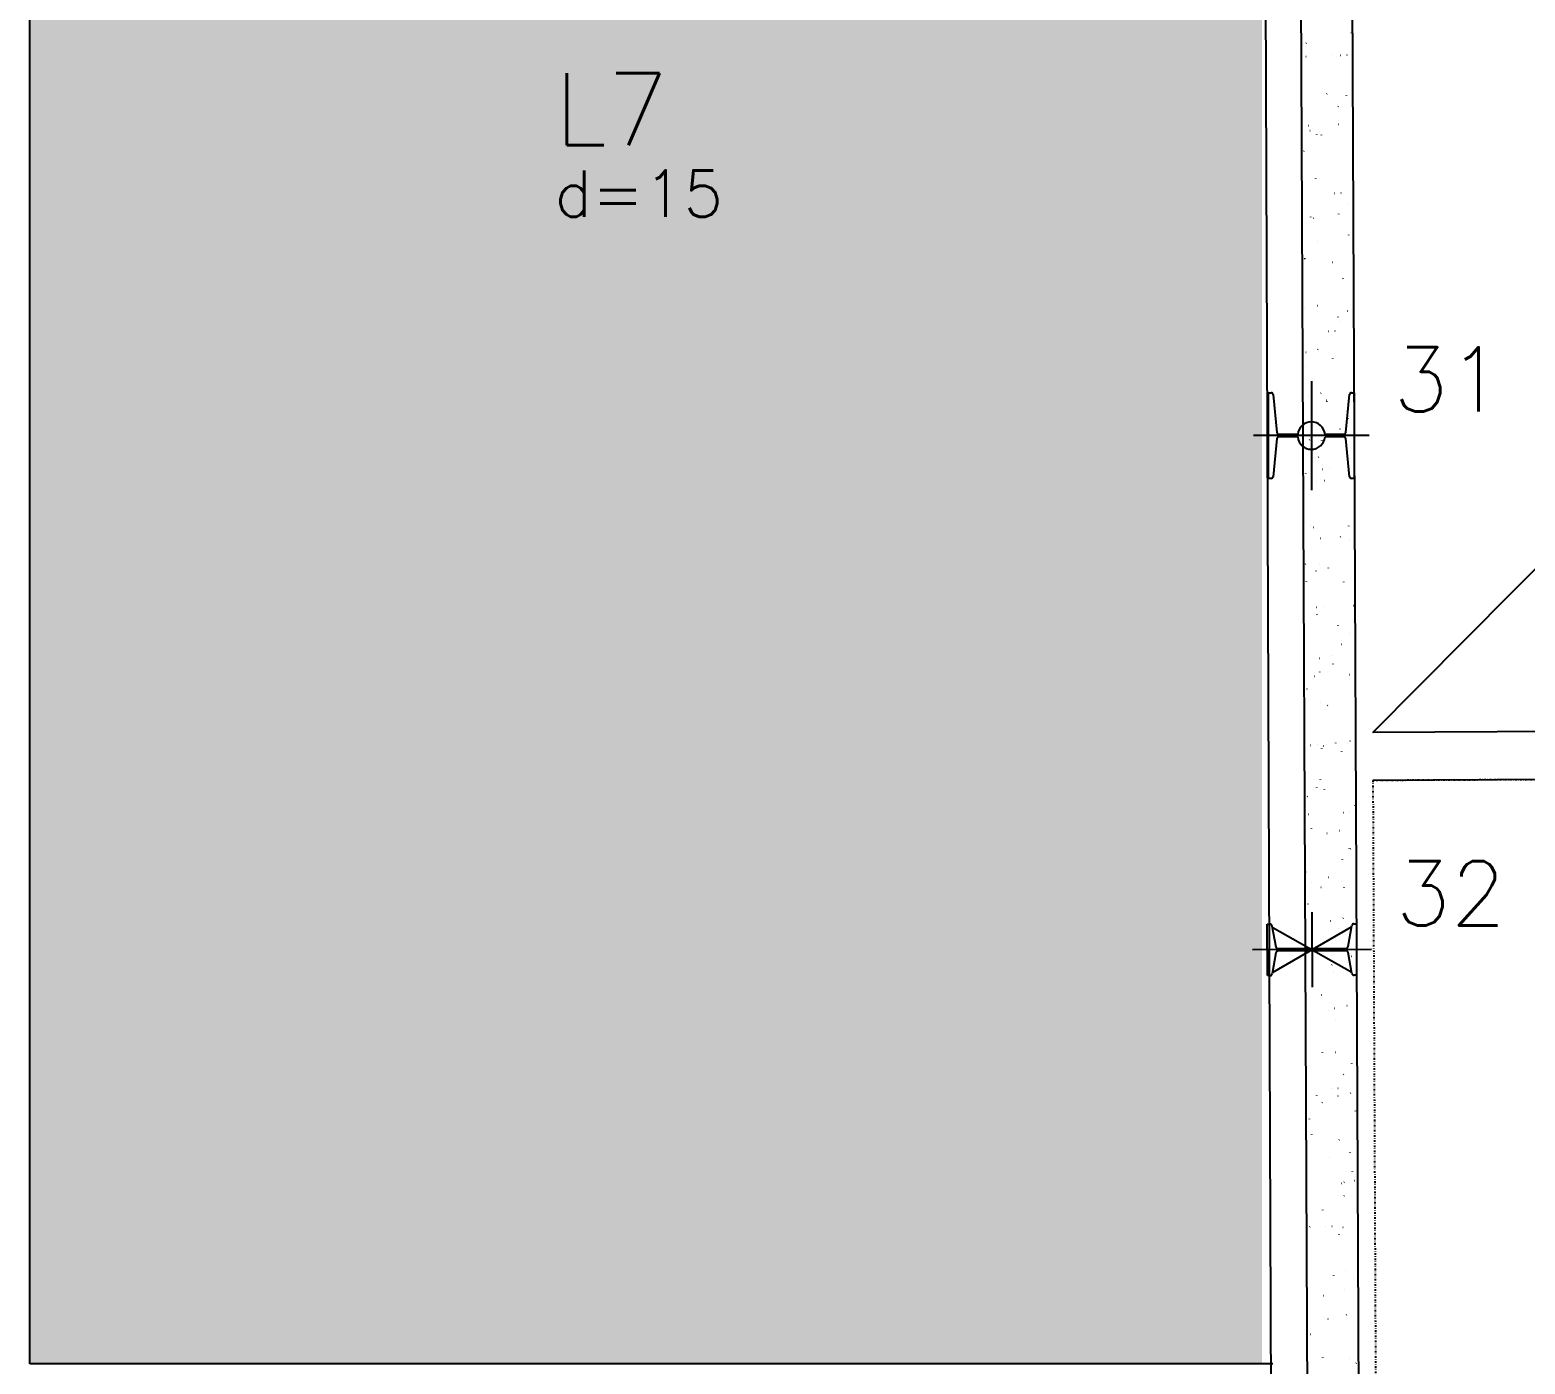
# Model space of a CAD drawing. Extents: x -40810 to 33675, y -2018 to 21213.
# Drawn here: x -3287.8 to -2851.5, y 12038.6 to 12428 of the extents above; entities that cross this region are included whole.
import ezdxf

# ---------------------------------------------------------------- set-up
doc = ezdxf.new("R2010")
doc.units = 0
doc.linetypes.add('ESTILO_TQS_0003', pattern=[1.5, 0.5, -0.4, 0.1, -0.5])
doc.layers.get('0').update_dxf_attribs({"color": 1, "lineweight": 9})
for name, color, linetype in [('1', 5, 'Continuous'), ('10', 7, 'Continuous'), ('13', 7, 'Continuous'), ('130', 24, 'Continuous'), ('19', 5, 'Continuous'), ('24', 5, 'ESTILO_TQS_0003'), ('49', 20, 'Continuous'), ('51', 6, 'Continuous'), ('52', 21, 'Continuous')]:
    doc.layers.add(name, color=color, linetype=linetype)
doc.styles.get("Standard").update_dxf_attribs({"font": 'romans.shx', "width": 0.8})

# ---------------------------------------------------------------- blocks, each defined once
blk = doc.blocks.new('_H9EFD498501-004')
for p, q in [((3973.554999, 4214.493444), (3973.628222, 4214.509677)), ((3958.877968, 4211.239624), (3958.877968, 4211.239624)), ((3958.881099, 4210.543608), (3958.881099, 4210.543608)), ((3958.881099, 4210.543608), (3958.881099, 4210.543608)), ((3958.881099, 4210.543608), (3958.881099, 4210.543608)), ((3959.550462, 4211.415939), (3959.596119, 4211.47544)), ((3960.375003, 4211.571509), (3960.448226, 4211.587742)), ((3958.894602, 4207.541885), (3958.894602, 4207.541885)), ((3958.894602, 4207.541885), (3958.894602, 4207.541885)), ((3960.285383, 4207.602608), (3960.360311, 4207.605879)), ((3967.931745, 4208.086744), (3967.941535, 4208.161102)), ((3970.400746, 4208.044254), (3970.475675, 4208.047526)), ((3972.273961, 4208.126041), (3972.34889, 4208.129312)), ((3958.935895, 4198.361909), (3958.935895, 4198.361909)), ((3958.935895, 4198.361909), (3958.935895, 4198.361909)), ((3958.935895, 4198.361909), (3958.935895, 4198.361909)), ((3966.443747, 4196.784272), (3966.453536, 4196.858631)), ((3969.724598, 4193.049442), (3969.770255, 4193.108943)), ((3972.121596, 4196.173271), (3972.167254, 4196.232772)), ((3958.985017, 4187.441698), (3958.985017, 4187.441698)), ((3958.985017, 4187.441698), (3958.985017, 4187.441698)), ((3958.985017, 4187.441698), (3958.985017, 4187.441698)), ((3958.993822, 4185.484193), (3958.993822, 4185.484193)), ((3959.11293, 4187.447283), (3959.187858, 4187.450554)), ((3960.986145, 4187.529069), (3961.061074, 4187.532341)), ((3961.452887, 4186.029355), (3961.52611, 4186.045588)), ((3963.469575, 4184.897736), (3963.515232, 4184.957238)), ((3964.852959, 4184.701038), (3964.862748, 4184.775396)), ((3969.827722, 4187.915101), (3969.902651, 4187.918372)), ((3959.725692, 4180.018613), (3959.771349, 4180.078115)), ((3959.02253, 4179.102235), (3959.02253, 4179.102235)), ((3959.02253, 4179.102235), (3959.02253, 4179.102235)), ((3959.02253, 4179.102235), (3959.02253, 4179.102235)), ((3959.05175, 4172.606478), (3959.05175, 4172.606478)), ((3959.05175, 4172.606478), (3959.05175, 4172.606478)), ((3959.05175, 4172.606478), (3959.05175, 4172.606478)), ((3963.18875, 4172.060116), (3963.198539, 4172.134474)), ((3959.075433, 4167.341511), (3959.075433, 4167.341511)), ((3959.075433, 4167.341511), (3959.075433, 4167.341511)), ((3959.075433, 4167.341511), (3959.075433, 4167.341511)), ((3968.655269, 4167.759776), (3968.730198, 4167.763047)), ((3970.528484, 4167.841562), (3970.603413, 4167.844833)), ((3972.296826, 4164.775945), (3972.342483, 4164.835447)), ((3959.109677, 4159.728762), (3959.109677, 4159.728762)), ((3961.700751, 4160.757645), (3961.710541, 4160.832003)), ((3962.530772, 4160.487201), (3962.603994, 4160.503433)), ((3969.899828, 4161.652116), (3969.945485, 4161.711618)), ((3963.644805, 4153.500411), (3963.690462, 4153.559912)), ((3972.861276, 4155.490846), (3972.871065, 4155.565204)), ((3960.109963, 4148.67441), (3960.119753, 4148.748769)), ((3959.163961, 4147.660862), (3959.163961, 4147.660862)), ((3959.163961, 4147.660862), (3959.163961, 4147.660862)), ((3959.163961, 4147.660862), (3959.163961, 4147.660862)), ((3959.165848, 4147.241324), (3959.165848, 4147.241324)), ((3959.167604, 4146.851046), (3959.167604, 4146.851046)), ((3959.167604, 4146.851046), (3959.167604, 4146.851046)), ((3959.225548, 4146.863892), (3959.29877, 4146.880125)), ((3959.240668, 4147.244591), (3959.315597, 4147.247862)), ((3959.900922, 4148.621288), (3959.946579, 4148.680789)), ((3968.082245, 4147.630622), (3968.157173, 4147.633894)), ((3959.190807, 4141.692725), (3959.190807, 4141.692725)), ((3959.190807, 4141.692725), (3959.190807, 4141.692725)), ((3971.197067, 4142.849924), (3971.206856, 4142.924282)), ((3959.225531, 4133.973331), (3959.225531, 4133.973331)), ((3959.225531, 4133.973331), (3959.225531, 4133.973331)), ((3959.225531, 4133.973331), (3959.225531, 4133.973331)), ((3959.947546, 4134.133398), (3960.020768, 4134.149631)), ((3963.608656, 4134.945046), (3963.681878, 4134.961279)), ((3969.709068, 4131.547452), (3969.718858, 4131.621811)), ((3972.472056, 4133.378619), (3972.517713, 4133.438121)), ((3959.256264, 4127.141137), (3959.256264, 4127.141137)), ((3959.256264, 4127.141137), (3959.256264, 4127.141137)), ((3959.256264, 4127.141137), (3959.256264, 4127.141137)), ((3966.909792, 4127.475297), (3966.98472, 4127.478569)), ((3968.783007, 4127.557083), (3968.857936, 4127.560355)), ((3970.075058, 4130.254791), (3970.120715, 4130.314292)), ((3959.283458, 4121.095615), (3959.283458, 4121.095615)), ((3959.283458, 4121.095615), (3959.283458, 4121.095615)), ((3960.303432, 4121.321738), (3960.376655, 4121.337971)), ((3963.820034, 4122.103085), (3963.865691, 4122.162587)), ((3968.11828, 4119.464218), (3968.12807, 4119.538576)), ((3959.305392, 4116.219488), (3959.305392, 4116.219488)), ((3959.305392, 4116.219488), (3959.305392, 4116.219488)), ((3959.305392, 4116.219488), (3959.305392, 4116.219488)), ((3960.076152, 4117.223962), (3960.121809, 4117.283464)), ((3959.341385, 4108.2179), (3959.341385, 4108.2179)), ((3959.341385, 4108.2179), (3959.341385, 4108.2179)), ((3959.341385, 4108.2179), (3959.341385, 4108.2179)), ((3959.346679, 4107.04095), (3959.346679, 4107.04095)), ((3959.346679, 4107.04095), (3959.346679, 4107.04095)), ((3961.02543, 4108.591244), (3961.098652, 4108.607477)), ((3964.68654, 4109.402892), (3964.759762, 4109.419125)), ((3966.336768, 4107.346144), (3966.411696, 4107.349415)), ((3966.454071, 4106.823296), (3966.463861, 4106.897654)), ((3972.647286, 4101.981294), (3972.692943, 4102.040795)), ((3970.250288, 4098.857465), (3970.295945, 4098.916966)), ((3959.399312, 4095.340184), (3959.399312, 4095.340184)), ((3959.399312, 4095.340184), (3959.399312, 4095.340184)), ((3961.381316, 4095.779584), (3961.454539, 4095.795817)), ((3964.966073, 4095.520825), (3964.975862, 4095.595183)), ((3963.995264, 4090.705759), (3964.040921, 4090.765261)), ((3959.437094, 4086.940763), (3959.437094, 4086.940763)), ((3959.437094, 4086.940763), (3959.437094, 4086.940763)), ((3959.437094, 4086.940763), (3959.437094, 4086.940763)), ((3959.446823, 4084.778115), (3959.446823, 4084.778115)), ((3959.446823, 4084.778115), (3959.446823, 4084.778115)), ((3959.446823, 4084.778115), (3959.446823, 4084.778115)), ((3960.251381, 4085.826636), (3960.297039, 4085.886138)), ((3963.375285, 4083.43759), (3963.385074, 4083.511949)), ((3965.164315, 4087.190819), (3965.239243, 4087.19409)), ((3965.764424, 4083.860738), (3965.837646, 4083.876971)), ((3967.03753, 4087.272605), (3967.112459, 4087.275876)), ((3959.457239, 4082.462469), (3959.457239, 4082.462469)), ((3959.457239, 4082.462469), (3959.457239, 4082.462469)), ((3959.457239, 4082.462469), (3959.457239, 4082.462469)), ((3962.103314, 4083.049089), (3962.176536, 4083.065322)), ((3974.462388, 4077.613104), (3974.472178, 4077.687462)), ((3961.711076, 4070.796668), (3961.720865, 4070.871027)), ((3962.459201, 4070.23743), (3962.532423, 4070.253663)), ((3972.822516, 4070.583968), (3972.868173, 4070.64347)), ((3959.515166, 4069.584753), (3959.515166, 4069.584753)), ((3959.515166, 4069.584753), (3959.515166, 4069.584753)), ((3959.52751, 4066.840576), (3959.52751, 4066.840576)), ((3959.52751, 4066.840576), (3959.52751, 4066.840576)), ((3964.591291, 4067.061665), (3964.666219, 4067.064937)), ((3970.425518, 4067.460139), (3970.471175, 4067.519641)), ((3972.97439, 4066.310632), (3972.984179, 4066.384991)), ((3960.223077, 4059.494197), (3960.232867, 4059.568555)), ((3963.181198, 4057.506935), (3963.25442, 4057.523168)), ((3964.170494, 4059.308434), (3964.216151, 4059.367935)), ((3966.842308, 4058.318584), (3966.91553, 4058.334817)), ((3959.573093, 4056.707037), (3959.573093, 4056.707037)), ((3959.573093, 4056.707037), (3959.573093, 4056.707037)), ((3959.573093, 4056.707037), (3959.573093, 4056.707037)), ((3959.582445, 4054.628108), (3959.582445, 4054.628108)), ((3959.582445, 4054.628108), (3959.582445, 4054.628108)), ((3959.582445, 4054.628108), (3959.582445, 4054.628108)), ((3959.588253, 4053.336742), (3959.588253, 4053.336742)), ((3959.588253, 4053.336742), (3959.588253, 4053.336742)), ((3959.588253, 4053.336742), (3959.588253, 4053.336742)), ((3960.426611, 4054.429311), (3960.472268, 4054.488812)), ((3971.383602, 4054.227398), (3971.393391, 4054.301756)), ((3959.617925, 4046.740389), (3959.617925, 4046.740389)), ((3959.617925, 4046.740389), (3959.617925, 4046.740389)), ((3959.617925, 4046.740389), (3959.617925, 4046.740389)), ((3963.418838, 4046.90634), (3963.493766, 4046.909611)), ((3963.537085, 4044.695276), (3963.610307, 4044.711509)), ((3965.292053, 4046.988126), (3965.366982, 4046.991398)), ((3974.13363, 4047.374158), (3974.208559, 4047.377429)), ((3959.63102, 4043.829322), (3959.63102, 4043.829322)), ((3959.63102, 4043.829322), (3959.63102, 4043.829322)), ((3969.719393, 4041.586476), (3969.729182, 4041.660834)), ((3970.600748, 4036.062814), (3970.646405, 4036.122315)), ((3972.997746, 4039.186642), (3973.043403, 4039.246144)), ((3964.259082, 4031.964781), (3964.332305, 4031.981014)), ((3967.920192, 4032.776429), (3967.993415, 4032.792662)), ((3959.688947, 4030.951606), (3959.688947, 4030.951606)), ((3959.688947, 4030.951606), (3959.688947, 4030.951606)), ((3959.688947, 4030.951606), (3959.688947, 4030.951606)), ((3959.708341, 4026.640202), (3959.708341, 4026.640202)), ((3959.708341, 4026.640202), (3959.708341, 4026.640202)), ((3962.845814, 4026.777187), (3962.920742, 4026.780458)), ((3964.345724, 4027.911108), (3964.391381, 4027.97061)), ((3968.231394, 4030.284005), (3968.241184, 4030.358363)), ((3972.961177, 4027.218833), (3973.036106, 4027.222104)), ((3960.601841, 4023.031985), (3960.647498, 4023.091487)), ((3959.729684, 4021.895368), (3959.729684, 4021.895368)), ((3959.729684, 4021.895368), (3959.729684, 4021.895368)), ((3959.729684, 4021.895368), (3959.729684, 4021.895368)), ((3959.746874, 4018.073891), (3959.746874, 4018.073891)), ((3959.746874, 4018.073891), (3959.746874, 4018.073891)), ((3964.614969, 4019.153121), (3964.688191, 4019.169354)), ((3966.640606, 4018.20077), (3966.650396, 4018.275129)), ((3959.798756, 4006.540014), (3959.798756, 4006.540014)), ((3959.798756, 4006.540014), (3959.798756, 4006.540014)), ((3959.798756, 4006.540014), (3959.798756, 4006.540014)), ((3959.804801, 4005.196175), (3959.804801, 4005.196175)), ((3959.804801, 4005.196175), (3959.804801, 4005.196175)), ((3959.804801, 4005.196175), (3959.804801, 4005.196175)), ((3961.673361, 4006.621861), (3961.748289, 4006.625133)), ((3963.546576, 4006.703648), (3963.621505, 4006.706919)), ((3964.976397, 4005.559848), (3964.986187, 4005.634207)), ((3965.336967, 4006.422627), (3965.410189, 4006.43886)), ((3968.998077, 4007.234275), (3969.071299, 4007.250508)), ((3972.388153, 4007.089679), (3972.463082, 4007.092951)), ((3973.172976, 4007.789317), (3973.218633, 4007.848818)), ((3970.775977, 4004.665488), (3970.821635, 4004.72499)), ((3964.520954, 3996.513783), (3964.566611, 3996.573284)), ((3959.862728, 3992.31846), (3959.862728, 3992.31846)), ((3959.862728, 3992.31846), (3959.862728, 3992.31846)), ((3963.488399, 3994.257377), (3963.498188, 3994.331735)), ((3965.692853, 3993.610967), (3965.766075, 3993.6272)), ((3959.871115, 3990.453995), (3959.871115, 3990.453995)), ((3959.871115, 3990.453995), (3959.871115, 3990.453995)), ((3959.871115, 3990.453995), (3959.871115, 3990.453995)), ((3960.777071, 3991.634659), (3960.822728, 3991.694161)), ((3974.648923, 3988.990578), (3974.658713, 3989.064936)), ((3959.889172, 3986.439827), (3959.889172, 3986.439827)), ((3959.889172, 3986.439827), (3959.889172, 3986.439827)), ((3961.100337, 3986.492708), (3961.175265, 3986.495979)), ((3971.2157, 3986.934354), (3971.290629, 3986.937626)), ((3973.088915, 3987.016141), (3973.163844, 3987.019412)), ((3959.920655, 3979.440744), (3959.920655, 3979.440744)), ((3959.920655, 3979.440744), (3959.920655, 3979.440744)), ((3959.920655, 3979.440744), (3959.920655, 3979.440744)), ((3961.897611, 3982.174143), (3961.9074, 3982.248501)), ((3966.414851, 3980.880472), (3966.488073, 3980.896705)), ((3970.075961, 3981.692121), (3970.149183, 3981.708354)), ((3972.984715, 3976.349656), (3972.994504, 3976.424014)), ((3973.348205, 3976.391991), (3973.393862, 3976.451493)), ((3970.951207, 3973.268162), (3970.996864, 3973.327664)), ((3959.974082, 3967.563491), (3959.974082, 3967.563491)), ((3959.978582, 3966.563028), (3959.978582, 3966.563028)), ((3959.978582, 3966.563028), (3959.978582, 3966.563028)), ((3959.979587, 3966.33964), (3960.002812, 3966.340654)), ((3960.233402, 3969.533221), (3960.243191, 3969.607579)), ((3961.801099, 3966.419169), (3961.876028, 3966.422441)), ((3966.770737, 3968.068813), (3966.843959, 3968.085046)), ((3970.642676, 3966.805201), (3970.717605, 3966.808472)), ((3964.696184, 3965.116457), (3964.741841, 3965.175958)), ((3971.496716, 3965.047185), (3971.506505, 3965.121543)), ((3960.012546, 3959.012622), (3960.012546, 3959.012622)), ((3960.012546, 3959.012622), (3960.012546, 3959.012622)), ((3960.012546, 3959.012622), (3960.012546, 3959.012622)), ((3960.952301, 3960.237334), (3960.997958, 3960.296835)), ((3960.03651, 3953.685313), (3960.03651, 3953.685313)), ((3960.03651, 3953.685313), (3960.03651, 3953.685313)), ((3960.03651, 3953.685313), (3960.03651, 3953.685313)), ((3967.492735, 3955.338318), (3967.565957, 3955.354551)), ((3969.905928, 3952.96395), (3969.915717, 3953.038309)), ((3971.153845, 3956.149967), (3971.227067, 3956.1662)), ((3960.070003, 3946.239453), (3960.070003, 3946.239453)), ((3960.070003, 3946.239453), (3960.070003, 3946.239453)), ((3960.070003, 3946.239453), (3960.070003, 3946.239453)), ((3969.470223, 3946.649876), (3969.545152, 3946.653147)), ((3971.343438, 3946.731662), (3971.418367, 3946.734934)), ((3973.523435, 3944.994666), (3973.569092, 3945.054167)), ((3960.094437, 3940.807597), (3960.094437, 3940.807597)), ((3960.094437, 3940.807597), (3960.094437, 3940.807597)), ((3967.848621, 3942.526659), (3967.921844, 3942.542892)), ((3968.241719, 3940.323028), (3968.251508, 3940.397387)), ((3971.126437, 3941.870837), (3971.172094, 3941.930338)), ((3964.871413, 3933.719131), (3964.917071, 3933.778633)), ((3972.231729, 3930.607813), (3972.304951, 3930.624046)), ((3960.152364, 3927.929882), (3960.152364, 3927.929882)), ((3960.152364, 3927.929882), (3960.152364, 3927.929882)), ((3960.152364, 3927.929882), (3960.152364, 3927.929882)), ((3960.153977, 3927.571248), (3960.153977, 3927.571248)), ((3960.153977, 3927.571248), (3960.153977, 3927.571248)), ((3960.153977, 3927.571248), (3960.153977, 3927.571248)), ((3961.127531, 3928.840008), (3961.173188, 3928.89951)), ((3966.75372, 3929.020557), (3966.76351, 3929.094915)), ((3968.570619, 3929.796164), (3968.643841, 3929.812397)), ((3968.897199, 3926.520722), (3968.972127, 3926.523994)), ((3960.160418, 3926.139266), (3960.160418, 3926.139266)), ((3960.160418, 3926.139266), (3960.160418, 3926.139266)), ((3960.210291, 3915.052166), (3960.210291, 3915.052166)), ((3960.210291, 3915.052166), (3960.210291, 3915.052166)), ((3965.162932, 3916.937323), (3965.172722, 3917.011681)), ((3968.926506, 3916.984505), (3968.999728, 3917.000738)), ((3973.698665, 3913.59734), (3973.744322, 3913.656841)), ((3971.301667, 3910.473511), (3971.347324, 3910.533013)), ((3960.250834, 3906.039079), (3960.250834, 3906.039079)), ((3960.250834, 3906.039079), (3960.250834, 3906.039079)), ((3960.250834, 3906.039079), (3960.250834, 3906.039079)), ((3967.724746, 3906.365397), (3967.799675, 3906.368669)), ((3969.597961, 3906.447184), (3969.67289, 3906.450455)), ((3973.309613, 3905.065658), (3973.382835, 3905.081891)), ((3960.268218, 3902.174451), (3960.268218, 3902.174451)), ((3960.268218, 3902.174451), (3960.268218, 3902.174451)), ((3960.268218, 3902.174451), (3960.268218, 3902.174451)), ((3963.498724, 3904.296401), (3963.508513, 3904.370759)), ((3965.046643, 3902.321806), (3965.0923, 3902.381307)), ((3969.648503, 3904.25401), (3969.721725, 3904.270243)), ((3960.295408, 3896.129875), (3960.295408, 3896.129875)), ((3960.295408, 3896.129875), (3960.295408, 3896.129875)), ((3960.295408, 3896.129875), (3960.295408, 3896.129875)), ((3961.30276, 3897.442683), (3961.348418, 3897.502184)), ((3974.762038, 3899.810365), (3974.771827, 3899.884723)), ((3962.010725, 3892.993929), (3962.020514, 3893.068288)), ((3970.00439, 3891.44235), (3970.077612, 3891.458583)), ((3960.326145, 3889.296735), (3960.326145, 3889.296735)), ((3960.326145, 3889.296735), (3960.326145, 3889.296735)), ((3973.17125, 3887.72713), (3973.181039, 3887.801489)), ((3960.341249, 3885.938892), (3960.341249, 3885.938892)), ((3960.341249, 3885.938892), (3960.341249, 3885.938892)), ((3967.151722, 3886.236244), (3967.22665, 3886.239515)), ((3960.36572, 3880.498874), (3960.36572, 3880.498874)), ((3960.36572, 3880.498874), (3960.36572, 3880.498874)), ((3960.419937, 3880.910695), (3960.429726, 3880.985053)), ((3970.726387, 3878.711856), (3970.79961, 3878.728089)), ((3971.476897, 3879.076186), (3971.522554, 3879.135687)), ((3973.873895, 3882.200014), (3973.919552, 3882.259516)), ((3974.387497, 3879.523504), (3974.46072, 3879.539737)), ((3960.384072, 3876.41902), (3960.384072, 3876.41902)), ((3960.384072, 3876.41902), (3960.384072, 3876.41902)), ((3960.384072, 3876.41902), (3960.384072, 3876.41902)), ((3971.507041, 3875.086208), (3971.51683, 3875.160567)), ((3965.221873, 3870.92448), (3965.26753, 3870.983981)), ((3960.431665, 3865.838705), (3960.431665, 3865.838705)), ((3960.431665, 3865.838705), (3960.431665, 3865.838705)), ((3960.431665, 3865.838705), (3960.431665, 3865.838705)), ((3961.47799, 3866.045357), (3961.523647, 3866.104858)), ((3965.979269, 3866.080919), (3966.054197, 3866.08419)), ((3967.852484, 3866.162705), (3967.927413, 3866.165977)), ((3971.082274, 3865.900196), (3971.155496, 3865.916429)), ((3960.436839, 3864.688502), (3960.436839, 3864.688502)), ((3960.436839, 3864.688502), (3960.436839, 3864.688502)), ((3960.436839, 3864.688502), (3960.436839, 3864.688502)), ((3960.441999, 3863.541304), (3960.441999, 3863.541304)), ((3960.441999, 3863.541304), (3960.441999, 3863.541304)), ((3970.019042, 3863.783737), (3970.028831, 3863.858095)), ((3971.804271, 3853.169701), (3971.877494, 3853.185934)), ((3975.465381, 3853.98135), (3975.485157, 3853.985734)), ((3960.499926, 3850.663588), (3960.499926, 3850.663588)), ((3960.499926, 3850.663588), (3960.499926, 3850.663588)), ((3960.499926, 3850.663588), (3960.499926, 3850.663588)), ((3968.428254, 3851.700503), (3968.438043, 3851.774861)), ((3971.652127, 3847.67886), (3971.697784, 3847.738361)), ((3974.049125, 3850.802689), (3974.094782, 3850.86219)), ((3960.52208, 3845.738518), (3960.52208, 3845.738518)), ((3960.52208, 3845.738518), (3960.52208, 3845.738518)), ((3965.406245, 3845.951765), (3965.481173, 3845.955037)), ((3965.397103, 3839.527154), (3965.44276, 3839.586656)), ((3966.764045, 3839.059581), (3966.773835, 3839.133939)), ((3972.160158, 3840.358042), (3972.23338, 3840.374275)), ((3960.557853, 3837.785873), (3960.557853, 3837.785873)), ((3960.557853, 3837.785873), (3960.557853, 3837.785873)), ((3961.65322, 3834.648031), (3961.698877, 3834.707533)), ((3960.578269, 3833.247128), (3960.578269, 3833.247128)), ((3960.578269, 3833.247128), (3960.578269, 3833.247128)), ((3960.578269, 3833.247128), (3960.578269, 3833.247128)), ((3965.276046, 3827.757109), (3965.285836, 3827.831468)), ((3972.882156, 3827.627547), (3972.955378, 3827.64378)), ((3974.948584, 3826.264258), (3975.023513, 3826.26753))]:
    blk.add_line(p, q)

msp = doc.modelspace()

# ---------------------------------------------------------------- linework, layer by layer
at = {"layer": '1'}
for p, q in [((-2922.671, 11266.951), (-2928.251, 12730.699)), ((-1889.508, 12227.6), (-2895.973, 12222.914)), ((-1889.443, 12213.6), (-2895.908, 12208.914))]:
    msp.add_line(p, q, dxfattribs=at)
for points in [[(-3287.753, 12038.613), (-3287.753, 12730.699)], [(-2925.142, 12038.613), (-3287.753, 12038.613)]]:
    msp.add_lwpolyline(points, dxfattribs=at)
at = {"layer": '130'}
for points in [[(-3287.753, 12038.613), (-3287.753, 12730.699), (-2928.251, 12730.699)], [(-3287.753, 12038.613), (-2928.251, 12730.699), (-2928.232, 12038.613)], [(-3287.753, 12038.613), (-2928.232, 12038.613), (-3287.753, 12038.613)]]:
    msp.add_solid(points, dxfattribs=at)
at = {"layer": '19'}
msp.add_line((-2895.973, 12222.914), (-1910.186, 13215.862), dxfattribs=at)
at = {"layer": '24'}
for p, q in [((-1889.443, 12213.6), (-2895.908, 12208.914)), ((-2895.908, 12208.914), (-2878.751, 8394.773))]:
    msp.add_line(p, q, dxfattribs=at)
at = {"layer": '49'}
for p, q in [((-2918.255, 12730.677), (-2906.273, 10067.025)), ((-2903.255, 12730.677), (-2883.773, 8399.746))]:
    msp.add_line(p, q, dxfattribs=at)
at = {"layer": '51'}
for p, q in [((-2913.86, 12325.502), (-2913.86, 12293.684)), ((-2926.36, 12297.093), (-2926.36, 12322.093)), ((-2926.36, 12322.093), (-2925.606, 12322.093)), ((-2924.998, 12321.61), (-2923.933, 12310.469)), ((-2903.788, 12310.469), (-2902.723, 12321.61)), ((-2902.115, 12322.093), (-2901.36, 12322.093)), ((-2901.36, 12322.093), (-2901.36, 12297.093)), ((-2897.012, 12309.593), (-2930.709, 12309.593)), ((-2923.933, 12308.716), (-2924.998, 12297.576)), ((-2923.326, 12309.986), (-2917.842, 12309.986)), ((-2917.842, 12309.199), (-2923.325, 12309.199)), ((-2909.879, 12309.986), (-2904.396, 12309.986)), ((-2904.396, 12309.199), (-2909.879, 12309.199)), ((-2902.723, 12297.576), (-2903.788, 12308.716)), ((-2925.606, 12297.093), (-2926.36, 12297.093)), ((-2901.36, 12297.093), (-2902.115, 12297.093)), ((-2913.735, 12170.443), (-2913.637, 12148.625)), ((-2901.474, 12167.089), (-2900.719, 12167.093)), ((-2900.719, 12167.093), (-2900.652, 12152.093)), ((-2926.719, 12166.976), (-2925.965, 12166.979)), ((-2926.652, 12151.976), (-2926.719, 12166.976)), ((-2925.354, 12166.499), (-2924.262, 12160.363)), ((-2925.288, 12166.126), (-2902.083, 12152.943)), ((-2925.228, 12152.839), (-2902.143, 12166.23)), ((-2903.117, 12160.458), (-2902.08, 12166.604)), ((-2896.337, 12159.612), (-2931.034, 12159.456)), ((-2924.254, 12158.61), (-2925.291, 12152.465)), ((-2923.653, 12159.883), (-2903.723, 12159.972)), ((-2903.72, 12159.186), (-2923.648, 12159.096)), ((-2902.017, 12152.57), (-2903.109, 12158.705)), ((-2925.898, 12151.979), (-2926.652, 12151.976)), ((-2900.652, 12152.093), (-2901.406, 12152.089))]:
    msp.add_line(p, q, dxfattribs=at)
for centre, radius, start, end in [((-2925.606, 12321.468), 0.625, 13.13877, 90), ((-2902.115, 12321.468), 0.625, 90, 166.86123), ((-2913.86, 12309.593), 4.001, 5.64414, 174.35586), ((-2923.325, 12310.611), 0.625, 193.13885, 270.105), ((-2923.325, 12308.574), 0.625, 90, 166.86123), ((-2913.86, 12309.593), 4.001, 185.64414, 354.35586), ((-2904.396, 12310.611), 0.625, 270, 346.86123), ((-2904.396, 12308.574), 0.625, 13.13877, 90), ((-2925.606, 12297.718), 0.625, 270, 346.86123), ((-2902.115, 12297.718), 0.625, 193.13877, 270), ((-2901.471, 12166.464), 0.625, 90.25773, 167.11895), ((-2925.962, 12166.354), 0.625, 13.3965, 90.25773), ((-2923.654, 12160.508), 0.625, 193.39658, 270.36272), ((-2923.645, 12158.471), 0.625, 90.25773, 167.11895), ((-2903.726, 12160.597), 0.625, 270.25773, 347.11895), ((-2903.717, 12158.561), 0.625, 13.3965, 90.25773), ((-2925.9, 12152.604), 0.625, 270.25773, 347.11895), ((-2901.409, 12152.714), 0.625, 193.3965, 270.25773)]:
    msp.add_arc(centre, radius, start, end, dxfattribs=at)

# ---------------------------------------------------------------- block references
at = {"layer": '19'}
msp.add_blockref('_H9EFD498501-004', (-6875.753, 8212.613), dxfattribs=at)

# ---------------------------------------------------------------- texts
at = {"layer": '10'}
msp.add_text('L7', height=21, dxfattribs=at).set_placement((-3134.67, 12394.378))
at = {"layer": '13'}
msp.add_text('d=15', height=13.5, dxfattribs=at).set_placement((-3134.67, 12373.483))
at = {"layer": '52'}
for s, p in [('31', (-2889.975, 12316.63)), ('32', (-2889.3, 12166.63))]:
    msp.add_text(s, height=18.75, dxfattribs=at).set_placement(p)

doc.saveas('drawing.dxf')
